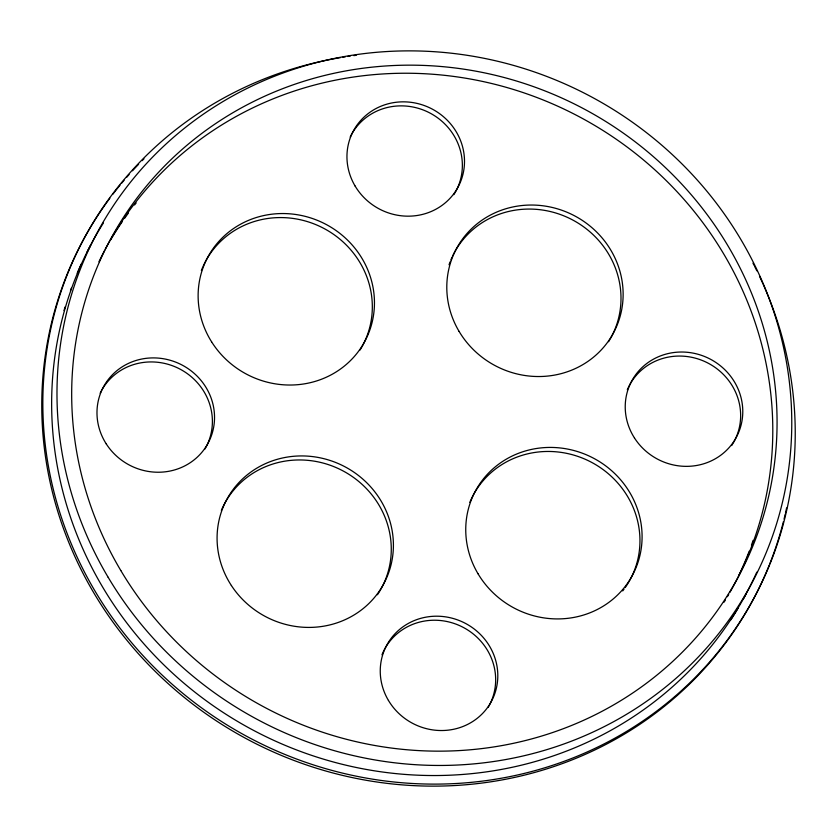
<?xml version="1.0" encoding="UTF-8"?>
<svg xmlns="http://www.w3.org/2000/svg" width="837" height="837" viewBox="0 0 837 837"><rect width="100%" height="100%" fill="white"/><g stroke="black" fill="none" stroke-linecap="round" stroke-linejoin="round"><path stroke-width="1.26" d="M110.662 239.811A356.405 339.152 27.9 0 1 122.401 221.47M124.598 218.321A356.405 339.152 27.9 0 1 128.354 213.121M134.558 204.96A356.405 339.152 27.9 0 1 136.159 202.952M753.133 540.336A356.405 339.152 27.9 0 1 751.438 545.18M749.209 551.185A356.405 339.152 27.9 0 1 738.569 575.887M221.345 510.371A89.099 84.788 27.9 0 1 343.494 471.158A89.099 84.788 27.9 0 1 377.445 594.741M202.962 266.668A89.099 84.788 27.9 0 1 323.94 228.449A89.099 84.788 27.9 0 1 359.983 350.075M201.372 270.518A89.099 84.788 27.9 0 1 202.544 267.62M469.829 502.326A89.099 84.788 27.9 0 1 592.68 462.934A89.099 84.788 27.9 0 1 625.218 587.564M623.994 589.248A89.099 84.788 27.9 0 1 622.728 590.912M609.65 339.937A89.099 84.788 27.9 0 1 608.562 341.705M449.03 264.806A89.099 84.788 27.9 0 1 450.097 261.866M450.871 259.93A89.099 84.788 27.9 0 1 452.126 257.074M452.566 256.132A89.099 84.788 27.9 0 1 572.278 219.765A89.099 84.788 27.9 0 1 610.173 339.037M101.873 389.948A59.396 56.529 27.9 0 1 181.922 370.163A59.396 56.529 27.9 0 1 204.908 449.05M100.158 393.223A59.396 56.529 27.9 0 1 101.423 390.753M350.18 137.038A59.396 56.529 27.9 0 1 431.17 113.696A59.396 56.529 27.9 0 1 453.832 194.686M489.017 705.863A59.396 56.529 27.9 0 1 488.107 707.464M381.986 654.775A59.396 56.529 27.9 0 1 382.708 653.069M383.084 652.232A59.396 56.529 27.9 0 1 461.888 626.693A59.396 56.529 27.9 0 1 489.457 705.047M627.29 389.843A59.396 56.529 27.9 0 1 707.213 362.693A59.396 56.529 27.9 0 1 733.139 443.212M732.657 443.997A59.396 56.529 27.9 0 1 731.664 445.566M728.703 594.469A356.405 339.152 27.9 0 1 727.405 596.676M725.417 599.972A356.405 339.152 27.9 0 1 724.078 602.159M98.944 261.761A356.405 339.152 27.9 0 1 104.677 250.315M105.274 249.175A356.405 339.152 27.9 0 1 583.828 119.22A356.405 339.152 27.9 0 1 729.979 592.251M756.805 572.142A371.251 353.277 27.9 0 1 252.355 729.738A371.251 353.277 27.9 0 1 103.453 222.883M745.955 594.186A371.251 353.277 27.9 0 1 743.601 598.549M738.067 608.227A371.251 353.277 27.9 0 1 730.879 619.809M63.989 310.569A371.251 353.277 27.9 0 1 65.045 306.991M70.475 290.502A371.251 353.277 27.9 0 1 71.323 288.169M77.224 273.186A371.251 353.277 27.9 0 1 81.21 264.105M87.132 251.832A371.251 353.277 27.9 0 1 90.563 245.241M763.124 284.182A380.155 361.762 27.9 0 1 547.168 767.058A380.155 361.762 27.9 0 1 57.366 504.46A380.155 361.762 27.9 0 1 340.513 57.607M342.929 57.209A380.155 361.762 27.9 0 1 345.336 56.832M347.753 56.466A380.155 361.762 27.9 0 1 350.18 56.121M353.81 55.619A380.155 361.762 27.9 0 1 356.238 55.315M752.976 263.216A380.155 361.762 27.9 0 1 754.095 265.392M754.66 266.48A380.155 361.762 27.9 0 1 756.857 270.843M759.515 276.346A380.155 361.762 27.9 0 1 762.591 282.99M769.297 565.006A380.155 361.762 27.9 0 1 241.433 736.037A380.155 361.762 27.9 0 1 109.856 198.212M112.911 194.153A380.155 361.762 27.9 0 1 120.015 185.197M121.627 183.23A380.155 361.762 27.9 0 1 124.085 180.321M126.565 177.423A380.155 361.762 27.9 0 1 129.086 174.556M132.497 170.779A380.155 361.762 27.9 0 1 138.597 164.293M142.154 160.652A380.155 361.762 27.9 0 1 143.964 158.842M786.602 507.923A380.155 361.762 27.9 0 1 785.514 512.893M785.232 514.138A380.155 361.762 27.9 0 1 784.049 519.086M783.442 521.556A380.155 361.762 27.9 0 1 769.768 563.824M231.378 585.513A89.099 84.788 27.9 0 0 383.869 583.577A89.099 84.788 27.9 0 0 300.483 455.935A89.099 84.788 27.9 0 0 231.378 585.513M211.615 341.862A89.099 84.788 27.9 0 0 364.231 342.448A89.099 84.788 27.9 0 0 283.021 213.54A89.099 84.788 27.9 0 0 211.615 341.862M478.032 573.774A89.099 84.788 27.9 0 0 630.742 578.283A89.099 84.788 27.9 0 0 552.975 447.46A89.099 84.788 27.9 0 0 478.032 573.774M459.074 331.379A89.099 84.788 27.9 0 0 611.784 335.899A89.099 84.788 27.9 0 0 534.027 205.075A89.099 84.788 27.9 0 0 459.074 331.379M106.247 443.892A59.396 56.529 27.9 0 0 207.953 443.411A59.396 56.529 27.9 0 0 153.066 357.901A59.396 56.529 27.9 0 0 106.247 443.892M355.129 186.065A59.396 56.529 27.9 0 0 456.939 189.078A59.396 56.529 27.9 0 0 405.098 101.863A59.396 56.529 27.9 0 0 355.129 186.065M388.431 700.423A59.396 56.529 27.9 0 0 490.241 703.436A59.396 56.529 27.9 0 0 438.4 616.22A59.396 56.529 27.9 0 0 388.431 700.423M634.477 437.981A59.396 56.529 27.9 0 0 736.183 437.563A59.396 56.529 27.9 0 0 681.349 352.021A59.396 56.529 27.9 0 0 634.477 437.981M120.821 570.552A356.405 339.152 27.9 0 0 731.674 588.61A356.405 339.152 27.9 0 0 420.624 65.317A356.405 339.152 27.9 0 0 120.821 570.552M108.172 577.321A371.251 353.277 27.9 0 0 744.48 596.132A371.251 353.277 27.9 0 0 420.467 51.036A371.251 353.277 27.9 0 0 108.172 577.321"/></g></svg>
